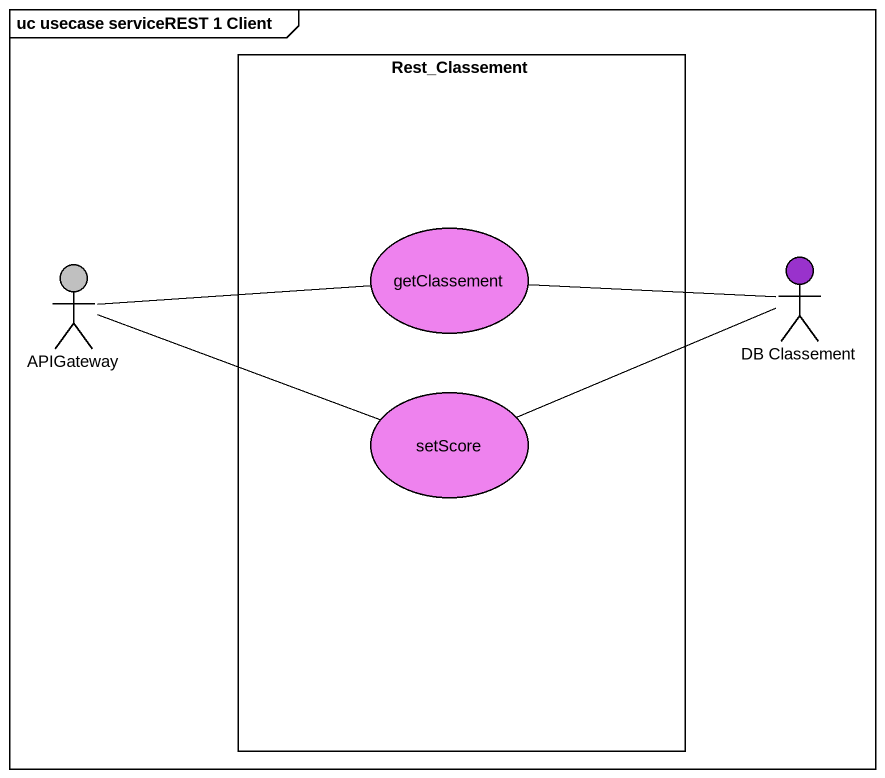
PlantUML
@startuml
mainframe uc usecase serviceREST 1 Client
rectangle Rest_Classement {
  usecase getClassement #EE82EE
  usecase setScore #EE82EE
}
actor "DB Classement" as DB_Classement #9932CC
actor APIGateway #C0C0C0
getClassement -right- DB_Classement
APIGateway -right- getClassement
APIGateway -right- setScore
setScore -right- DB_Classement
@enduml
